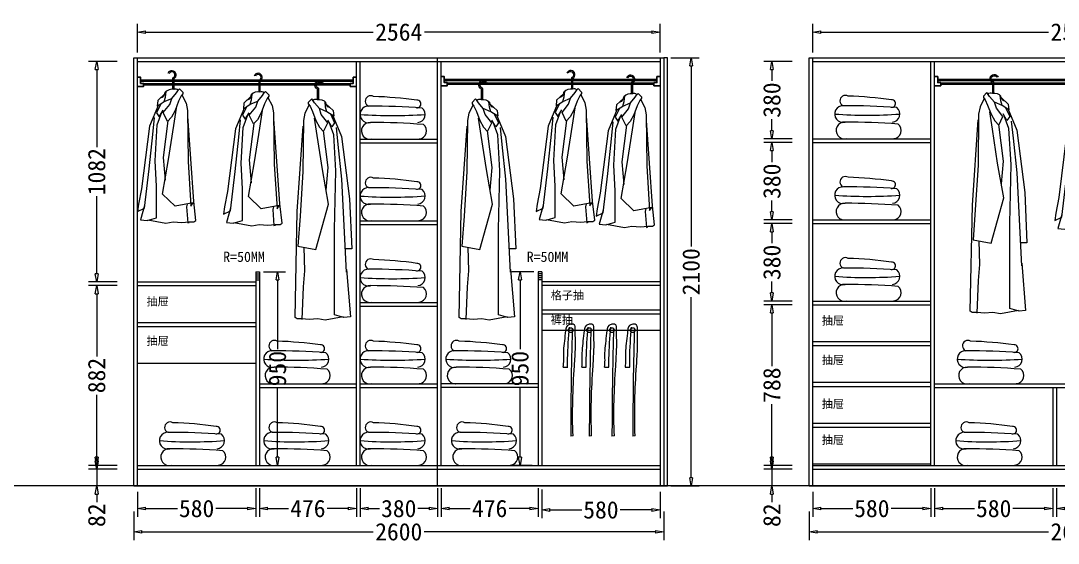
# Model space of a CAD drawing. Header units: millimetres. Extents: x 304407 to 361076, y -1262425 to -1203358.
# Drawn here: x 324807 to 329898, y -1242482 to -1239920 of the extents above; entities that cross this region are included whole.
import ezdxf

# ---------------------------------------------------------------- set-up
doc = ezdxf.new("R2010")
doc.units = ezdxf.units.MM
doc.header["$LTSCALE"] = 20
doc.layers.get('Defpoints').update_dxf_attribs({"color": 250})
for name, color, linetype in [('4', 1, 'Continuous'), ('6', 6, 'Continuous'), ('8', 8, 'Continuous'), ('LAYER10', 11, 'Continuous'), ('LAYER8', 11, 'Continuous'), ('图层3', 4, 'Continuous'), ('墙体', 40, 'Continuous')]:
    doc.layers.add(name, color=color, linetype=linetype)
doc.styles.get("Standard").update_dxf_attribs({"font": 'SimSun.ttf', "height": 85})
doc.styles.add('text', font='SimSun.ttf', dxfattribs={"height": 85})
doc.dimstyles.new('周文晶', dxfattribs={"dimtxt": 70, "dimasz": 40, "dimexe": 40, "dimexo": 30, "dimgap": 10, "dimtad": 0, "dimdec": 0, "dimtxsty": 'Standard', "dimblk": 'CLOSEDBLANK', "dimcen": 200, "dimclrd": 256, "dimclre": 256, "dimadec": 0, "dimazin": 0, "dimtfac": 1, "dimtdec": 0, "dimtmove": 0, "dimatfit": 3, "dimldrblk": 'CLOSEDBLANK', "dimfxl": 100, "dimfxlon": 1, "dimarcsym": 0})

# ---------------------------------------------------------------- blocks, each defined once
blk = doc.blocks.new('_ClosedBlank')
at = {"color": 0, "linetype": 'ByBlock', "lineweight": -2}
for p, q in [((-1, 0.17), (0, 0)), ((-1, 0.17), (-1, -0.17)), ((0, 0), (-1, -0.17))]:
    blk.add_line(p, q, dxfattribs=at)
blk = doc.blocks.new('*D1609')
at = {"lineweight": -2, "transparency": 16777216}
for p, q in [((325960.1, -1242212.5), (325960.1, -1242352.5)), ((325380.1, -1242230.9), (325380.1, -1242352.5)), ((325420.1, -1242312.5), (325576, -1242312.5)), ((325920.1, -1242312.5), (325764.1, -1242312.5))]:
    blk.add_line(p, q, dxfattribs=at)
at = {"layer": 'Defpoints', "color": 0, "transparency": 16777216}
for p in [(325960.1, -1242100.9), (325380.1, -1242200.9), (325960.1, -1242312.5)]:
    blk.add_point(p, dxfattribs=at)
at = {"lineweight": -2, "transparency": 16777216, "xscale": 40, "yscale": 40, "zscale": 40, "rotation": 180}
blk.add_blockref('_ClosedBlank', (325380.1, -1242312.5), dxfattribs=at)
at = {"lineweight": -2, "transparency": 16777216, "xscale": 40, "yscale": 40, "zscale": 40}
blk.add_blockref('_ClosedBlank', (325960.1, -1242312.5), dxfattribs=at)
at = {"color": 0, "transparency": 16777216, "insert": (325670.1, -1242312.5), "char_height": 85, "attachment_point": 5}
blk.add_mtext('580', dxfattribs=at)
blk = doc.blocks.new('*D1610')
at = {"lineweight": -2, "transparency": 16777216}
for p, q in [((326870.1, -1242212.5), (326870.1, -1242352.5)), ((327346.1, -1242212.5), (327346.1, -1242352.5)), ((326910.1, -1242312.5), (327012.6, -1242312.5)), ((327306.1, -1242312.5), (327203.5, -1242312.5))]:
    blk.add_line(p, q, dxfattribs=at)
at = {"layer": 'Defpoints', "color": 0, "transparency": 16777216}
for p in [(326870.1, -1241718.9), (327346.1, -1242100.9), (327346.1, -1242312.5)]:
    blk.add_point(p, dxfattribs=at)
at = {"lineweight": -2, "transparency": 16777216, "xscale": 40, "yscale": 40, "zscale": 40, "rotation": 180}
blk.add_blockref('_ClosedBlank', (326870.1, -1242312.5), dxfattribs=at)
at = {"lineweight": -2, "transparency": 16777216, "xscale": 40, "yscale": 40, "zscale": 40}
blk.add_blockref('_ClosedBlank', (327346.1, -1242312.5), dxfattribs=at)
at = {"color": 0, "transparency": 16777216, "insert": (327108.1, -1242312.5), "char_height": 85, "attachment_point": 5}
blk.add_mtext('476', dxfattribs=at)
blk = doc.blocks.new('*D1611')
at = {"lineweight": -2, "transparency": 16777216}
for p, q in [((325380.1, -1240075.6), (325380.1, -1239935.6)), ((327944.1, -1240075.6), (327944.1, -1239935.6)), ((325420.1, -1239975.6), (326536.4, -1239975.6)), ((327904.1, -1239975.6), (326787.8, -1239975.6))]:
    blk.add_line(p, q, dxfattribs=at)
at = {"layer": 'Defpoints', "color": 0, "transparency": 16777216}
for p in [(327944.1, -1239975.6), (325380.1, -1240118.9), (327944.1, -1240118.9)]:
    blk.add_point(p, dxfattribs=at)
at = {"lineweight": -2, "transparency": 16777216, "xscale": 40, "yscale": 40, "zscale": 40, "rotation": 180}
blk.add_blockref('_ClosedBlank', (325380.1, -1239975.6), dxfattribs=at)
at = {"lineweight": -2, "transparency": 16777216, "xscale": 40, "yscale": 40, "zscale": 40}
blk.add_blockref('_ClosedBlank', (327944.1, -1239975.6), dxfattribs=at)
at = {"color": 0, "transparency": 16777216, "insert": (326662.1, -1239975.6), "char_height": 85, "attachment_point": 5}
blk.add_mtext('2564', dxfattribs=at)
blk = doc.blocks.new('*D1612')
at = {"lineweight": -2, "transparency": 16777216}
for p, q in [((325362.1, -1242326.6), (325362.1, -1242466.6)), ((327962.1, -1242326.6), (327962.1, -1242466.6)), ((325402.1, -1242426.6), (326537.3, -1242426.6)), ((327922.1, -1242426.6), (326786.8, -1242426.6))]:
    blk.add_line(p, q, dxfattribs=at)
at = {"layer": 'Defpoints', "color": 0, "transparency": 16777216}
for p in [(325362.1, -1242200.9), (327962.1, -1242200.9), (327962.1, -1242426.6)]:
    blk.add_point(p, dxfattribs=at)
at = {"lineweight": -2, "transparency": 16777216, "xscale": 40, "yscale": 40, "zscale": 40, "rotation": 180}
blk.add_blockref('_ClosedBlank', (325362.1, -1242426.6), dxfattribs=at)
at = {"lineweight": -2, "transparency": 16777216, "xscale": 40, "yscale": 40, "zscale": 40}
blk.add_blockref('_ClosedBlank', (327962.1, -1242426.6), dxfattribs=at)
at = {"color": 0, "transparency": 16777216, "insert": (326662.1, -1242426.6), "char_height": 85, "attachment_point": 5}
blk.add_mtext('2600', dxfattribs=at)
blk = doc.blocks.new('*D1613')
at = {"lineweight": -2, "transparency": 16777216}
for p, q in [((327996.9, -1240100.9), (328136.9, -1240100.9)), ((328096.9, -1240140.9), (328096.9, -1241026.2)), ((328096.9, -1242160.9), (328096.9, -1241275.7)), ((327996.9, -1242200.9), (328136.9, -1242200.9))]:
    blk.add_line(p, q, dxfattribs=at)
at = {"layer": 'Defpoints', "color": 0, "transparency": 16777216}
for p in [(327962.1, -1240100.9), (328096.9, -1240100.9), (327962.1, -1242200.9)]:
    blk.add_point(p, dxfattribs=at)
at = {"lineweight": -2, "transparency": 16777216, "xscale": 40, "yscale": 40, "zscale": 40}
for p, rotation in [((328096.9, -1240100.9), 90), ((328096.9, -1242200.9), 270)]:
    blk.add_blockref('_ClosedBlank', p, dxfattribs=dict(at, rotation=rotation))
at = {"color": 0, "transparency": 16777216, "insert": (328096.9, -1241150.9), "char_height": 85, "attachment_point": 5, "rotation": 90}
blk.add_mtext('2100', dxfattribs=at)
blk = doc.blocks.new('*D1614')
at = {"lineweight": -2, "transparency": 16777216}
for p, q in [((327325.1, -1241150.9), (327217.1, -1241150.9)), ((327257.1, -1241190.9), (327257.1, -1241530.9)), ((327257.1, -1242060.9), (327257.1, -1241720.9)), ((327316.1, -1242100.9), (327217.1, -1242100.9))]:
    blk.add_line(p, q, dxfattribs=at)
at = {"layer": 'Defpoints', "color": 0, "transparency": 16777216}
for p in [(327355.1, -1241150.9), (327257.1, -1242100.9), (327346.1, -1242100.9)]:
    blk.add_point(p, dxfattribs=at)
at = {"lineweight": -2, "transparency": 16777216, "xscale": 40, "yscale": 40, "zscale": 40}
for p, rotation in [((327257.1, -1241150.9), 90), ((327257.1, -1242100.9), 270)]:
    blk.add_blockref('_ClosedBlank', p, dxfattribs=dict(at, rotation=rotation))
at = {"color": 0, "transparency": 16777216, "insert": (327257.1, -1241625.9), "char_height": 85, "attachment_point": 5, "rotation": 90}
blk.add_mtext('950', dxfattribs=at)
blk = doc.blocks.new('*D1615')
at = {"lineweight": -2, "transparency": 16777216}
for p, q in [((327364.1, -1242219.2), (327364.1, -1242359.2)), ((327944.1, -1242230.9), (327944.1, -1242359.2)), ((327404.1, -1242319.2), (327560, -1242319.2)), ((327904.1, -1242319.2), (327748.1, -1242319.2))]:
    blk.add_line(p, q, dxfattribs=at)
at = {"layer": 'Defpoints', "color": 0, "transparency": 16777216}
for p in [(327364.1, -1242100.9), (327944.1, -1242200.9), (327944.1, -1242319.2)]:
    blk.add_point(p, dxfattribs=at)
at = {"lineweight": -2, "transparency": 16777216, "xscale": 40, "yscale": 40, "zscale": 40, "rotation": 180}
blk.add_blockref('_ClosedBlank', (327364.1, -1242319.2), dxfattribs=at)
at = {"lineweight": -2, "transparency": 16777216, "xscale": 40, "yscale": 40, "zscale": 40}
blk.add_blockref('_ClosedBlank', (327944.1, -1242319.2), dxfattribs=at)
at = {"color": 0, "transparency": 16777216, "insert": (327654.1, -1242319.2), "char_height": 85, "attachment_point": 5}
blk.add_mtext('580', dxfattribs=at)
blk = doc.blocks.new('*D1616')
at = {"lineweight": -2, "transparency": 16777216}
for p, q in [((325179.8, -1242078.9), (325179.8, -1242038.9)), ((325279.8, -1242118.9), (325139.8, -1242118.9)), ((325179.8, -1242118.9), (325179.8, -1242200.9)), ((325279.8, -1242200.9), (325139.8, -1242200.9)), ((325179.8, -1242240.9), (325179.8, -1242280.9))]:
    blk.add_line(p, q, dxfattribs=at)
at = {"layer": 'Defpoints', "color": 0, "transparency": 16777216}
for p in [(325179.8, -1242118.9), (325380.1, -1242118.9), (325362.1, -1242200.9)]:
    blk.add_point(p, dxfattribs=at)
at = {"lineweight": -2, "transparency": 16777216, "xscale": 40, "yscale": 40, "zscale": 40}
for p, rotation in [((325179.8, -1242118.9), 270), ((325179.8, -1242200.9), 90)]:
    blk.add_blockref('_ClosedBlank', p, dxfattribs=dict(at, rotation=rotation))
at = {"color": 0, "transparency": 16777216, "insert": (325179.8, -1242345), "char_height": 85, "attachment_point": 5, "rotation": 90}
blk.add_mtext('82', dxfattribs=at)
blk = doc.blocks.new('*D1617')
at = {"lineweight": -2, "transparency": 16777216}
for p, q in [((325279.8, -1241218.9), (325139.8, -1241218.9)), ((325179.8, -1241258.9), (325179.8, -1241565.7)), ((325179.8, -1242060.9), (325179.8, -1241754.2)), ((325279.8, -1242100.9), (325139.8, -1242100.9))]:
    blk.add_line(p, q, dxfattribs=at)
at = {"layer": 'Defpoints', "color": 0, "transparency": 16777216}
for p in [(325179.8, -1241218.9), (325380.1, -1241218.9), (325380.1, -1242100.9)]:
    blk.add_point(p, dxfattribs=at)
at = {"lineweight": -2, "transparency": 16777216, "xscale": 40, "yscale": 40, "zscale": 40}
for p, rotation in [((325179.8, -1241218.9), 90), ((325179.8, -1242100.9), 270)]:
    blk.add_blockref('_ClosedBlank', p, dxfattribs=dict(at, rotation=rotation))
at = {"color": 0, "transparency": 16777216, "insert": (325179.8, -1241659.9), "char_height": 85, "attachment_point": 5, "rotation": 90}
blk.add_mtext('882', dxfattribs=at)
blk = doc.blocks.new('*D1618')
at = {"lineweight": -2, "transparency": 16777216}
for p, q in [((325279.8, -1240118.9), (325139.8, -1240118.9)), ((325179.8, -1240158.9), (325179.8, -1240539.7)), ((325179.8, -1241160.9), (325179.8, -1240780.2)), ((325279.8, -1241200.9), (325139.8, -1241200.9))]:
    blk.add_line(p, q, dxfattribs=at)
at = {"layer": 'Defpoints', "color": 0, "transparency": 16777216}
for p in [(325179.8, -1240118.9), (325380.1, -1240118.9), (325380.1, -1241200.9)]:
    blk.add_point(p, dxfattribs=at)
at = {"lineweight": -2, "transparency": 16777216, "xscale": 40, "yscale": 40, "zscale": 40}
for p, rotation in [((325179.8, -1240118.9), 90), ((325179.8, -1241200.9), 270)]:
    blk.add_blockref('_ClosedBlank', p, dxfattribs=dict(at, rotation=rotation))
at = {"color": 0, "transparency": 16777216, "insert": (325179.8, -1240659.9), "char_height": 85, "attachment_point": 5, "rotation": 90}
blk.add_mtext('1082', dxfattribs=at)
blk = doc.blocks.new('*D1619')
at = {"lineweight": -2, "transparency": 16777216}
for p, q in [((325978.1, -1242212.5), (325978.1, -1242352.5)), ((326454.1, -1242212.5), (326454.1, -1242352.5)), ((326018.1, -1242312.5), (326120.6, -1242312.5)), ((326414.1, -1242312.5), (326311.5, -1242312.5))]:
    blk.add_line(p, q, dxfattribs=at)
at = {"layer": 'Defpoints', "color": 0, "transparency": 16777216}
for p in [(325978.1, -1242100.9), (326454.1, -1242100.9), (326454.1, -1242312.5)]:
    blk.add_point(p, dxfattribs=at)
at = {"lineweight": -2, "transparency": 16777216, "xscale": 40, "yscale": 40, "zscale": 40, "rotation": 180}
blk.add_blockref('_ClosedBlank', (325978.1, -1242312.5), dxfattribs=at)
at = {"lineweight": -2, "transparency": 16777216, "xscale": 40, "yscale": 40, "zscale": 40}
blk.add_blockref('_ClosedBlank', (326454.1, -1242312.5), dxfattribs=at)
at = {"color": 0, "transparency": 16777216, "insert": (326216.1, -1242312.5), "char_height": 85, "attachment_point": 5}
blk.add_mtext('476', dxfattribs=at)
blk = doc.blocks.new('*D1620')
at = {"lineweight": -2, "transparency": 16777216}
for p, q in [((325999.1, -1241150.9), (326107.1, -1241150.9)), ((326067.1, -1241190.9), (326067.1, -1241530.9)), ((326067.1, -1242060.9), (326067.1, -1241720.9)), ((326008.1, -1242100.9), (326107.1, -1242100.9))]:
    blk.add_line(p, q, dxfattribs=at)
at = {"layer": 'Defpoints', "color": 0, "transparency": 16777216}
for p in [(325969.1, -1241150.9), (325978.1, -1242100.9), (326067.1, -1242100.9)]:
    blk.add_point(p, dxfattribs=at)
at = {"lineweight": -2, "transparency": 16777216, "xscale": 40, "yscale": 40, "zscale": 40}
for p, rotation in [((326067.1, -1241150.9), 90), ((326067.1, -1242100.9), 270)]:
    blk.add_blockref('_ClosedBlank', p, dxfattribs=dict(at, rotation=rotation))
at = {"color": 0, "transparency": 16777216, "insert": (326067.1, -1241625.9), "char_height": 85, "attachment_point": 5, "rotation": 90}
blk.add_mtext('950', dxfattribs=at)
blk = doc.blocks.new('*D1621')
at = {"lineweight": -2, "transparency": 16777216}
for p, q in [((326472.1, -1242212.5), (326472.1, -1242352.5)), ((326852.1, -1242212.5), (326852.1, -1242352.5)), ((326512.1, -1242312.5), (326568, -1242312.5)), ((326812.1, -1242312.5), (326756.1, -1242312.5))]:
    blk.add_line(p, q, dxfattribs=at)
at = {"layer": 'Defpoints', "color": 0, "transparency": 16777216}
for p in [(326472.1, -1242100.9), (326852.1, -1242100.9), (326852.1, -1242312.5)]:
    blk.add_point(p, dxfattribs=at)
at = {"lineweight": -2, "transparency": 16777216, "xscale": 40, "yscale": 40, "zscale": 40, "rotation": 180}
blk.add_blockref('_ClosedBlank', (326472.1, -1242312.5), dxfattribs=at)
at = {"lineweight": -2, "transparency": 16777216, "xscale": 40, "yscale": 40, "zscale": 40}
blk.add_blockref('_ClosedBlank', (326852.1, -1242312.5), dxfattribs=at)
at = {"color": 0, "transparency": 16777216, "insert": (326662.1, -1242312.5), "char_height": 85, "attachment_point": 5}
blk.add_mtext('380', dxfattribs=at)
blk = doc.blocks.new('*D1688')
at = {"lineweight": -2, "transparency": 16777216}
for p, q in [((329273.7, -1242212.5), (329273.7, -1242352.5)), ((328693.7, -1242230.9), (328693.7, -1242352.5)), ((328733.7, -1242312.5), (328889.6, -1242312.5)), ((329233.7, -1242312.5), (329077.7, -1242312.5))]:
    blk.add_line(p, q, dxfattribs=at)
at = {"layer": 'Defpoints', "color": 0, "transparency": 16777216}
for p in [(329273.7, -1242100.9), (328693.7, -1242200.9), (329273.7, -1242312.5)]:
    blk.add_point(p, dxfattribs=at)
at = {"lineweight": -2, "transparency": 16777216, "xscale": 40, "yscale": 40, "zscale": 40, "rotation": 180}
blk.add_blockref('_ClosedBlank', (328693.7, -1242312.5), dxfattribs=at)
at = {"lineweight": -2, "transparency": 16777216, "xscale": 40, "yscale": 40, "zscale": 40}
blk.add_blockref('_ClosedBlank', (329273.7, -1242312.5), dxfattribs=at)
at = {"color": 0, "transparency": 16777216, "insert": (328983.7, -1242312.5), "char_height": 85, "attachment_point": 5}
blk.add_mtext('580', dxfattribs=at)
blk = doc.blocks.new('*D1689')
at = {"lineweight": -2, "transparency": 16777216}
for p, q in [((329291.7, -1242212.5), (329291.7, -1242352.5)), ((329871.7, -1242212.5), (329871.7, -1242352.5)), ((329331.7, -1242312.5), (329487.6, -1242312.5)), ((329831.7, -1242312.5), (329675.7, -1242312.5))]:
    blk.add_line(p, q, dxfattribs=at)
at = {"layer": 'Defpoints', "color": 0, "transparency": 16777216}
for p in [(329291.7, -1240118.9), (329871.7, -1242100.9), (329871.7, -1242312.5)]:
    blk.add_point(p, dxfattribs=at)
at = {"lineweight": -2, "transparency": 16777216, "xscale": 40, "yscale": 40, "zscale": 40, "rotation": 180}
blk.add_blockref('_ClosedBlank', (329291.7, -1242312.5), dxfattribs=at)
at = {"lineweight": -2, "transparency": 16777216, "xscale": 40, "yscale": 40, "zscale": 40}
blk.add_blockref('_ClosedBlank', (329871.7, -1242312.5), dxfattribs=at)
at = {"color": 0, "transparency": 16777216, "insert": (329581.7, -1242312.5), "char_height": 85, "attachment_point": 5}
blk.add_mtext('580', dxfattribs=at)
blk = doc.blocks.new('*D1690')
at = {"lineweight": -2, "transparency": 16777216}
for p, q in [((328693.7, -1240075.6), (328693.7, -1239935.6)), ((331257.7, -1240075.6), (331257.7, -1239935.6)), ((328733.7, -1239975.6), (329850, -1239975.6)), ((331217.7, -1239975.6), (330101.4, -1239975.6))]:
    blk.add_line(p, q, dxfattribs=at)
at = {"layer": 'Defpoints', "color": 0, "transparency": 16777216}
for p in [(331257.7, -1239975.6), (328693.7, -1240118.9), (331257.7, -1240118.9)]:
    blk.add_point(p, dxfattribs=at)
at = {"lineweight": -2, "transparency": 16777216, "xscale": 40, "yscale": 40, "zscale": 40, "rotation": 180}
blk.add_blockref('_ClosedBlank', (328693.7, -1239975.6), dxfattribs=at)
at = {"lineweight": -2, "transparency": 16777216, "xscale": 40, "yscale": 40, "zscale": 40}
blk.add_blockref('_ClosedBlank', (331257.7, -1239975.6), dxfattribs=at)
at = {"color": 0, "transparency": 16777216, "insert": (329975.7, -1239975.6), "char_height": 85, "attachment_point": 5}
blk.add_mtext('2564', dxfattribs=at)
blk = doc.blocks.new('*D1691')
at = {"lineweight": -2, "transparency": 16777216}
for p, q in [((328675.7, -1242326.6), (328675.7, -1242466.6)), ((331275.7, -1242326.6), (331275.7, -1242466.6)), ((328715.7, -1242426.6), (329850.9, -1242426.6)), ((331235.7, -1242426.6), (330100.4, -1242426.6))]:
    blk.add_line(p, q, dxfattribs=at)
at = {"layer": 'Defpoints', "color": 0, "transparency": 16777216}
for p in [(328675.7, -1242200.9), (331275.7, -1242200.9), (331275.7, -1242426.6)]:
    blk.add_point(p, dxfattribs=at)
at = {"lineweight": -2, "transparency": 16777216, "xscale": 40, "yscale": 40, "zscale": 40, "rotation": 180}
blk.add_blockref('_ClosedBlank', (328675.7, -1242426.6), dxfattribs=at)
at = {"lineweight": -2, "transparency": 16777216, "xscale": 40, "yscale": 40, "zscale": 40}
blk.add_blockref('_ClosedBlank', (331275.7, -1242426.6), dxfattribs=at)
at = {"color": 0, "transparency": 16777216, "insert": (329975.7, -1242426.6), "char_height": 85, "attachment_point": 5}
blk.add_mtext('2600', dxfattribs=at)
blk = doc.blocks.new('*D1692')
at = {"lineweight": -2, "transparency": 16777216}
for p, q in [((328493.4, -1242078.9), (328493.4, -1242038.9)), ((328593.4, -1242118.9), (328453.4, -1242118.9)), ((328493.4, -1242118.9), (328493.4, -1242200.9)), ((328593.4, -1242200.9), (328453.4, -1242200.9)), ((328493.4, -1242240.9), (328493.4, -1242280.9))]:
    blk.add_line(p, q, dxfattribs=at)
at = {"layer": 'Defpoints', "color": 0, "transparency": 16777216}
for p in [(328493.4, -1242118.9), (328693.7, -1242118.9), (328675.7, -1242200.9)]:
    blk.add_point(p, dxfattribs=at)
at = {"lineweight": -2, "transparency": 16777216, "xscale": 40, "yscale": 40, "zscale": 40}
for p, rotation in [((328493.4, -1242118.9), 270), ((328493.4, -1242200.9), 90)]:
    blk.add_blockref('_ClosedBlank', p, dxfattribs=dict(at, rotation=rotation))
at = {"color": 0, "transparency": 16777216, "insert": (328493.4, -1242345), "char_height": 85, "attachment_point": 5, "rotation": 90}
blk.add_mtext('82', dxfattribs=at)
blk = doc.blocks.new('*D1693')
at = {"lineweight": -2, "transparency": 16777216}
for p, q in [((328593.4, -1241312.9), (328453.4, -1241312.9)), ((328493.4, -1241352.9), (328493.4, -1241613.6)), ((328493.4, -1242060.9), (328493.4, -1241800.3)), ((328593.4, -1242100.9), (328453.4, -1242100.9))]:
    blk.add_line(p, q, dxfattribs=at)
at = {"layer": 'Defpoints', "color": 0, "transparency": 16777216}
for p in [(328493.4, -1241312.9), (328693.7, -1241312.9), (328693.7, -1242100.9)]:
    blk.add_point(p, dxfattribs=at)
at = {"lineweight": -2, "transparency": 16777216, "xscale": 40, "yscale": 40, "zscale": 40}
for p, rotation in [((328493.4, -1241312.9), 90), ((328493.4, -1242100.9), 270)]:
    blk.add_blockref('_ClosedBlank', p, dxfattribs=dict(at, rotation=rotation))
at = {"color": 0, "transparency": 16777216, "insert": (328493.4, -1241706.9), "char_height": 85, "attachment_point": 5, "rotation": 90}
blk.add_mtext('788', dxfattribs=at)
blk = doc.blocks.new('*D1694')
at = {"lineweight": -2, "transparency": 16777216}
for p, q in [((328593.4, -1240914.9), (328453.4, -1240914.9)), ((328493.4, -1240954.9), (328493.4, -1241010.9)), ((328493.4, -1241254.9), (328493.4, -1241199)), ((328593.4, -1241294.9), (328453.4, -1241294.9))]:
    blk.add_line(p, q, dxfattribs=at)
at = {"layer": 'Defpoints', "color": 0, "transparency": 16777216}
for p in [(328493.4, -1240914.9), (328693.7, -1240914.9), (328693.7, -1241294.9)]:
    blk.add_point(p, dxfattribs=at)
at = {"lineweight": -2, "transparency": 16777216, "xscale": 40, "yscale": 40, "zscale": 40}
for p, rotation in [((328493.4, -1240914.9), 90), ((328493.4, -1241294.9), 270)]:
    blk.add_blockref('_ClosedBlank', p, dxfattribs=dict(at, rotation=rotation))
at = {"color": 0, "transparency": 16777216, "insert": (328493.4, -1241104.9), "char_height": 85, "attachment_point": 5, "rotation": 90}
blk.add_mtext('380', dxfattribs=at)
blk = doc.blocks.new('*D1695')
at = {"lineweight": -2, "transparency": 16777216}
for p, q in [((328593.4, -1240516.9), (328453.4, -1240516.9)), ((328493.4, -1240556.9), (328493.4, -1240612.9)), ((328493.4, -1240856.9), (328493.4, -1240801)), ((328593.4, -1240896.9), (328453.4, -1240896.9))]:
    blk.add_line(p, q, dxfattribs=at)
at = {"layer": 'Defpoints', "color": 0, "transparency": 16777216}
for p in [(328493.4, -1240516.9), (328693.7, -1240516.9), (328693.7, -1240896.9)]:
    blk.add_point(p, dxfattribs=at)
at = {"lineweight": -2, "transparency": 16777216, "xscale": 40, "yscale": 40, "zscale": 40}
for p, rotation in [((328493.4, -1240516.9), 90), ((328493.4, -1240896.9), 270)]:
    blk.add_blockref('_ClosedBlank', p, dxfattribs=dict(at, rotation=rotation))
at = {"color": 0, "transparency": 16777216, "insert": (328493.4, -1240706.9), "char_height": 85, "attachment_point": 5, "rotation": 90}
blk.add_mtext('380', dxfattribs=at)
blk = doc.blocks.new('*D1696')
at = {"lineweight": -2, "transparency": 16777216}
for p, q in [((328593.4, -1240118.9), (328453.4, -1240118.9)), ((328493.4, -1240158.9), (328493.4, -1240214.9)), ((328493.4, -1240458.9), (328493.4, -1240403)), ((328593.4, -1240498.9), (328453.4, -1240498.9))]:
    blk.add_line(p, q, dxfattribs=at)
at = {"layer": 'Defpoints', "color": 0, "transparency": 16777216}
for p in [(328493.4, -1240118.9), (328693.7, -1240118.9), (328693.7, -1240498.9)]:
    blk.add_point(p, dxfattribs=at)
at = {"lineweight": -2, "transparency": 16777216, "xscale": 40, "yscale": 40, "zscale": 40}
for p, rotation in [((328493.4, -1240118.9), 90), ((328493.4, -1240498.9), 270)]:
    blk.add_blockref('_ClosedBlank', p, dxfattribs=dict(at, rotation=rotation))
at = {"color": 0, "transparency": 16777216, "insert": (328493.4, -1240308.9), "char_height": 85, "attachment_point": 5, "rotation": 90}
blk.add_mtext('380', dxfattribs=at)
blk = doc.blocks.new('*D1687')
at = {"lineweight": -2, "transparency": 16777216}
for p, q in [((329889.7, -1242212.5), (329889.7, -1242352.5)), ((330469.7, -1242212.5), (330469.7, -1242352.5)), ((329929.7, -1242312.5), (330085.6, -1242312.5)), ((330429.7, -1242312.5), (330273.7, -1242312.5))]:
    blk.add_line(p, q, dxfattribs=at)
at = {"layer": 'Defpoints', "color": 0, "transparency": 16777216}
for p in [(329889.7, -1242100.9), (330469.7, -1242100.9), (330469.7, -1242312.5)]:
    blk.add_point(p, dxfattribs=at)
at = {"lineweight": -2, "transparency": 16777216, "xscale": 40, "yscale": 40, "zscale": 40, "rotation": 180}
blk.add_blockref('_ClosedBlank', (329889.7, -1242312.5), dxfattribs=at)
at = {"lineweight": -2, "transparency": 16777216, "xscale": 40, "yscale": 40, "zscale": 40}
blk.add_blockref('_ClosedBlank', (330469.7, -1242312.5), dxfattribs=at)
at = {"color": 0, "transparency": 16777216, "insert": (330179.7, -1242312.5), "char_height": 85, "attachment_point": 5}
blk.add_mtext('580', dxfattribs=at)
blk = doc.blocks.new('A$C1C5764E0')
at = {"layer": '8'}
for p, q in [((172.3, 708.4), (172.3, 657.4)), ((178.3, 708.4), (178.3, 657.4)), ((135.3, 635.3), (99.9, 601.9)), ((130.4, 596.4), (137.4, 618.5)), ((130.4, 596.4), (167.9, 611.6)), ((137.4, 618.5), (140.1, 644.9)), ((158.2, 582.5), (167.9, 611.6)), ((167.9, 611.6), (191.5, 639.3)), ((191.5, 639.3), (201.2, 654.6)), ((201.2, 654.6), (205.3, 658.7)), ((213.6, 624.1), (201.2, 597.8)), ((205.3, 658.7), (222, 642.1)), ((222, 635.2), (213.6, 624.1)), ((217.8, 629.6), (238.6, 589.4)), ((222, 642.1), (222, 635.2)), ((103, 580.9), (58.4, 475.1)), ((113.7, 585.2), (93.2, 541.7)), ((99.9, 601.9), (97.1, 574.2)), ((97.1, 574.2), (130.4, 596.4)), ((126.3, 542.3), (158.2, 582.5)), ((178.3, 479.5), (191.3, 564.6)), ((201.2, 597.8), (184.5, 553.4)), ((238.6, 589.4), (245.5, 553.4)), ((75, 435), (83.4, 518.8)), ((93.2, 541.7), (106.3, 522.1)), ((96.5, 482.8), (119.4, 544.9)), ((106.3, 522.1), (125.9, 554.7)), ((147.1, 499.3), (126.3, 542.3)), ((166.5, 520.1), (147.1, 499.3)), ((184.5, 553.4), (166.5, 520.1)), ((245.5, 553.4), (248.3, 302.5)), ((276.4, 106.8), (247, 525.3)), ((58.4, 475.1), (19.5, 168.8)), ((86.6, 306.3), (96.5, 482.8)), ((148.8, 502.4), (125.9, 322.6)), ((152.1, 312.8), (178.3, 479.5)), ((57, 265.8), (75, 435)), ((93.2, 180.9), (86.6, 306.3)), ((122.6, 142.8), (152.1, 312.8)), ((125.9, 322.6), (135.7, 211.4)), ((34.3, 73.1), (57, 265.8)), ((248.3, 302.5), (262.2, 83.5)), ((19.5, 168.8), (4.8, 92.7)), ((93.2, 26.2), (93.2, 180.9)), ((184.8, 82.8), (122.6, 142.8)), ((286.7, 13.1), (276.4, 106.8)), ((4.8, 92.7), (0, 56.7)), ((0, 56.7), (34.3, 73.1)), ((34.3, 86.2), (14.7, 16.3)), ((273.1, 99.1), (184.8, 82.8)), ((244.2, 93.8), (240.9, 79.6)), ((240.9, 79.6), (247.4, 1.1)), ((262.2, 83.5), (273.1, 99.1)), ((14.7, 16.3), (47.4, 13.1)), ((47.4, 13.1), (93.2, 26.2)), ((50.7, 16.3), (139, 0)), ((139, 0), (175, 6.5)), ((175, 6.5), (217.5, 3.3)), ((217.5, 3.3), (253.5, 6.5)), ((247.4, 1.1), (254, 3.3)), ((253.5, 6.5), (276.9, 6.5)), ((276.9, 6.5), (286.7, 13.1))]:
    blk.add_line(p, q, dxfattribs=at)
for centre, radius, start, end in [((168.9, 727.1), 20.9, 296.6338, 159.5285), ((168.9, 727.1), 14.9, 296.6338, 150.6175), ((175.9, 709.9), 3.91, 94.6712, 201.9626), ((110.9, 641.2), 25.1, 286.2636, 2.0248), ((168.9, 613.1), 43.9, 77.6993, 138.5966), ((186.2, 639.8), 18, 42.48, 116.3392)]:
    blk.add_arc(centre, radius, start, end, dxfattribs=at)
blk = doc.blocks.new('A$C4F477F88')
at = {"layer": 'LAYER10'}
blk.add_blockref('A$C1C5764E0', (0, 0), dxfattribs=at)
blk = doc.blocks.new('A$C5E603B19')
at = {"layer": 'LAYER8'}
blk.add_blockref('A$C4F477F88', (0, 0), dxfattribs=at)
blk = doc.blocks.new('A$C1B0A679D')
at = {"layer": '图层3'}
blk.add_blockref('A$C5E603B19', (0, 0), dxfattribs=at)
blk = doc.blocks.new('A$C52EB379C')
at = {"layer": '8'}
for p, q in [((163.3, 1134.6), (163.3, 1083.5)), ((169.3, 1134.6), (169.3, 1083.5)), ((128.4, 1044.7), (131.2, 1071)), ((182.5, 1065.5), (192.3, 1080.7)), ((192.3, 1080.7), (196.4, 1084.9)), ((196.4, 1084.9), (213.1, 1068.3)), ((91, 1028.1), (88.2, 1000.3)), ((88.2, 1000.3), (121.5, 1022.5)), ((126.4, 1061.5), (91, 1028.1)), ((121.5, 1022.5), (128.4, 1044.7)), ((121.5, 1022.5), (159, 1037.8)), ((149.3, 1008.7), (159, 1037.8)), ((159, 1037.8), (182.5, 1065.5)), ((192.3, 1023.9), (175.6, 979.5)), ((204.7, 1050.2), (192.3, 1023.9)), ((213.1, 1061.3), (204.7, 1050.2)), ((208.9, 1055.8), (229.7, 1015.6)), ((213.1, 1068.3), (213.1, 1061.3)), ((94.1, 1007.1), (49.5, 901.3)), ((104.8, 1011.4), (84.3, 967.8)), ((84.3, 967.8), (97.4, 948.2)), ((87.6, 909), (110.5, 971.1)), ((97.4, 948.2), (117, 980.9)), ((117.4, 968.5), (149.3, 1008.7)), ((138.2, 925.5), (117.4, 968.5)), ((175.6, 979.5), (157.6, 946.3)), ((169.3, 905.7), (182.4, 990.7)), ((229.7, 1015.6), (236.6, 979.5)), ((236.6, 979.5), (239.4, 728.7)), ((66.1, 861.1), (74.5, 944.9)), ((139.9, 928.6), (117, 748.8)), ((157.6, 946.3), (138.2, 925.5)), ((267.5, 533), (238.1, 951.5)), ((49.5, 901.3), (10.6, 595)), ((77.7, 732.4), (87.6, 909)), ((143.2, 738.9), (169.3, 905.7)), ((48.1, 692), (66.1, 861.1)), ((84.3, 444.7), (77.7, 732.4)), ((113.7, 568.9), (143.2, 738.9)), ((117, 748.8), (126.8, 637.6)), ((239.4, 728.7), (253.3, 509.7)), ((25.4, 235.4), (48.1, 692)), ((10.6, 595), (0, 349)), ((175.9, 346.6), (113.7, 568.9)), ((253.3, 509.7), (264.2, 362.9)), ((277.8, 13.1), (267.5, 533)), ((84.3, 26.2), (84.3, 444.7)), ((264.2, 362.9), (175.9, 346.6)), ((235.3, 357.6), (232, 242)), ((0, 349), (31, 349)), ((25.4, 248.5), (5.8, 16.3)), ((232, 242), (238.5, 163.5)), ((238.5, 163.5), (245.1, 3.3)), ((5.8, 16.3), (38.5, 13.1)), ((38.5, 13.1), (84.3, 26.2)), ((41.7, 16.3), (130.1, 0)), ((130.1, 0), (166.1, 6.5)), ((166.1, 6.5), (208.6, 3.3)), ((208.6, 3.3), (244.6, 6.5)), ((244.6, 6.5), (268, 6.5)), ((268, 6.5), (277.8, 13.1))]:
    blk.add_line(p, q, dxfattribs=at)
for centre, radius, start, end in [((160, 1153.2), 20.9, 296.6338, 159.5285), ((160, 1153.2), 14.9, 296.6338, 150.6175), ((167, 1136), 3.91, 94.6712, 201.9626), ((160, 1039.2), 43.9, 77.6993, 138.5966), ((177.3, 1066), 18, 42.48, 116.3392), ((102, 1067.4), 25.1, 286.2636, 2.0248)]:
    blk.add_arc(centre, radius, start, end, dxfattribs=at)
blk = doc.blocks.new('A$C05785CA5')
at = {"layer": 'LAYER10'}
blk.add_blockref('A$C52EB379C', (0, 0), dxfattribs=at)
blk = doc.blocks.new('A$C100967EE')
at = {"layer": 'LAYER10'}
blk.add_blockref('A$C05785CA5', (0, 0), dxfattribs=at)
blk = doc.blocks.new('A$C65D30603')
at = {"layer": 'LAYER8'}
blk.add_blockref('A$C100967EE', (0, 0), dxfattribs=at)
blk = doc.blocks.new('A$C50CE712E')
at = {"layer": '图层3'}
blk.add_blockref('A$C65D30603', (0, 0), dxfattribs=at)
blk = doc.blocks.new('A$C11F00F61')
at = {"color": 8}
blk.add_line((48.2, 0), (290.3, 1.2), dxfattribs=at)
at = {"layer": '墙体', "color": 8}
for centre, radius, start, end in [((52.6, 186.6), 26.7, 59.8021, 244.0801), ((9.8, -1698.7), 1909.1, 81.8981, 88.3112), ((41, 121.6), 41, 86.0834, 284.0988), ((53.8, -3125.6), 3288.1, 85.6244, 90.1755), ((280.3, 173), 18.4, 260.1551, 94.4157), ((279.7, 121.7), 40, 274.9406, 51.3165), ((159.2, 2329.1), 2213.2, 265.8756, 274.159), ((48.2, 41), 41, 86.0834, 284.0988), ((61, -3206.2), 3288.1, 85.6244, 90.1755), ((286.9, 41.1), 40, 274.9406, 51.3165)]:
    blk.add_arc(centre, radius, start, end, dxfattribs=at)
blk = doc.blocks.new('A$C3B9601DC')
at = {"layer": '4', "color": 8}
blk.add_line((62, 1.5), (47.4, 0), dxfattribs=at)
for points, knots in [([(62, 1.5), (55.4, 144.3), (62.8, 324.3), (78.7, 548.8), (75.2, 622.1), (75.7, 684.6), (46.8, 686.9), (17.9, 676.1), (12.7, 599.8), (-1.5, 524.3), (4.4, 450.4), (0, 421.8)], [0, 0, 0, 0, 428.516837, 544.203019, 664.137455, 677.621305, 701.749401, 722.125787, 770.743064, 895.133582, 980.731534, 980.731534, 980.731534, 980.731534]), ([(37.8, 667.5), (32.8, 603.2), (26.4, 521.3), (26.8, 439.3), (26.9, 421.8)], [0, 0, 0, 0, 193.394932, 246.046188, 246.046188, 246.046188, 246.046188])]:
    blk.add_open_spline(points, degree=3, knots=knots, dxfattribs=at)
blk.add_spline([(57.6, 658.7), (53.2, 497.8), (47.4, 0)], degree=3, dxfattribs=at)
blk.add_open_spline([(1.4, 421.8), (10.7, 421.8), (19.9, 421.8), (29.2, 421.8)], degree=3, dxfattribs=at)
at = {"layer": '6', "color": 8}
blk.add_circle((47.2, 648.9), 15, dxfattribs=at)
blk = doc.blocks.new('edr334343')
at = {"layer": '6', "color": 8, "xscale": 0.7999999999301508, "yscale": 0.7999999999301508, "zscale": 0.7999999999301508}
for p in [(311012.9, -1202094.7), (311104.2, -1202094.7), (311215.5, -1202094.7), (311317.6, -1202094.7)]:
    blk.add_blockref('A$C3B9601DC', p, dxfattribs=at)

msp = doc.modelspace()

# ---------------------------------------------------------------- linework, layer by layer
for p, q in [((325362.1, -1242200.9), (325362.1, -1240100.9)), ((325362.1, -1240100.9), (327962.1, -1240100.9)), ((325380.1, -1242200.9), (325380.1, -1240100.9)), ((325380.1, -1240118.9), (327944.1, -1240118.9)), ((326454.1, -1242100.9), (326454.1, -1240118.9)), ((326472.1, -1242100.9), (326472.1, -1240118.9)), ((326852.1, -1242200.9), (326852.1, -1240100.9)), ((326870.1, -1242100.9), (326870.1, -1240118.9)), ((327944.1, -1240100.9), (327944.1, -1242200.9)), ((327962.1, -1240100.9), (327962.1, -1242200.9)), ((327980.1, -1240100.9), (327962.1, -1240100.9)), ((327980.1, -1242200.9), (327980.1, -1240100.9)), ((328675.7, -1242200.9), (328675.7, -1240100.9)), ((328675.7, -1240100.9), (331275.7, -1240100.9)), ((328693.7, -1242200.9), (328693.7, -1240100.9)), ((328693.7, -1240118.9), (331257.7, -1240118.9)), ((329273.7, -1242100.9), (329273.7, -1240118.9)), ((329291.7, -1242100.9), (329291.7, -1240118.9)), ((326472.1, -1240500.9), (326852.1, -1240500.9)), ((326472.1, -1240518.9), (326852.1, -1240518.9)), ((328693.7, -1240498.9), (329273.7, -1240498.9)), ((328693.7, -1240516.9), (329273.7, -1240516.9)), ((326472.1, -1240900.9), (326852.1, -1240900.9)), ((326472.1, -1240918.9), (326852.1, -1240918.9)), ((328693.7, -1240896.9), (329273.7, -1240896.9)), ((328693.7, -1240914.9), (329273.7, -1240914.9)), ((325960.1, -1241150.9), (325960.1, -1242100.9)), ((325960.1, -1241150.9), (325978.1, -1241150.9)), ((325960.1, -1241160.9), (325978.1, -1241160.9)), ((325960.1, -1241170.9), (325978.1, -1241170.9)), ((325960.1, -1241180.9), (325978.1, -1241180.9)), ((325960.1, -1241190.9), (325978.1, -1241190.9)), ((325978.1, -1241150.9), (325978.1, -1242100.9)), ((327346.1, -1241150.9), (327346.1, -1242100.9)), ((327364.1, -1241150.9), (327346.1, -1241150.9)), ((327364.1, -1241160.9), (327346.1, -1241160.9)), ((327364.1, -1241170.9), (327346.1, -1241170.9)), ((327364.1, -1241180.9), (327346.1, -1241180.9)), ((327364.1, -1241190.9), (327346.1, -1241190.9)), ((327364.1, -1241150.9), (327364.1, -1242100.9)), ((325380.1, -1241200.9), (325960.1, -1241200.9)), ((325380.1, -1241218.9), (325960.1, -1241218.9)), ((327944.1, -1241200.9), (327364.1, -1241200.9)), ((327944.1, -1241218.9), (327364.1, -1241218.9)), ((328693.7, -1241294.9), (329273.7, -1241294.9)), ((326472.1, -1241300.9), (326852.1, -1241300.9)), ((326472.1, -1241318.9), (326852.1, -1241318.9)), ((327944.1, -1241338.9), (327364.1, -1241338.9)), ((328693.7, -1241312.9), (329273.7, -1241312.9)), ((325380.1, -1241398.9), (325960.1, -1241398.9)), ((327944.1, -1241358.9), (327364.1, -1241358.9)), ((325380.1, -1241418.9), (325960.1, -1241418.9)), ((327944.1, -1241438.9), (327364.1, -1241438.9)), ((328693.7, -1241492.9), (329273.7, -1241492.9)), ((328693.7, -1241512.9), (329273.7, -1241512.9)), ((325380.1, -1241598.9), (325960.1, -1241598.9)), ((325978.1, -1241700.9), (326454.1, -1241700.9)), ((326472.1, -1241700.9), (326852.1, -1241700.9)), ((327346.1, -1241700.9), (326870.1, -1241700.9)), ((328693.7, -1241692.9), (329273.7, -1241692.9)), ((329291.7, -1241700.9), (330469.7, -1241700.9)), ((325978.1, -1241718.9), (326454.1, -1241718.9)), ((326472.1, -1241718.9), (326852.1, -1241718.9)), ((327346.1, -1241718.9), (326870.1, -1241718.9)), ((328693.7, -1241712.9), (329273.7, -1241712.9)), ((329291.7, -1241718.9), (330469.7, -1241718.9)), ((329871.7, -1241718.9), (329871.7, -1242100.9)), ((329889.7, -1241718.9), (329889.7, -1242100.9)), ((328693.7, -1241892.9), (329273.7, -1241892.9)), ((328693.7, -1241912.9), (329273.7, -1241912.9)), ((325380.1, -1242100.9), (327944.1, -1242100.9)), ((328693.7, -1242092.9), (329273.7, -1242092.9)), ((328693.7, -1242100.9), (331257.7, -1242100.9)), ((325380.1, -1242118.9), (327944.1, -1242118.9)), ((328693.7, -1242118.9), (331257.7, -1242118.9)), ((325362.1, -1242200.9), (327962.1, -1242200.9)), ((327962.1, -1242200.9), (327980.1, -1242200.9)), ((328675.7, -1242200.9), (331275.7, -1242200.9))]:
    msp.add_line(p, q)
at = {"color": 8}
msp.add_line((361075.9, -1242200.9), (304407.4, -1242200.9), dxfattribs=at)
msp.add_line((361075.9, -1242200.9), (304407.4, -1242200.9), dxfattribs=at)
at = {"lineweight": 30}
for points in [[(325380.1, -1240196.7), (325395.1, -1240196.7), (325395.1, -1240226.7), (325410.1, -1240226.7), (325410.1, -1240241.7), (325380.1, -1240241.7)], [(326439.1, -1240211.7), (325395.1, -1240211.7)], [(326439.1, -1240216.2), (325395.1, -1240216.2)], [(326424.1, -1240228.7), (325410.1, -1240228.7)], [(326454.1, -1240196.7), (326439.1, -1240196.7), (326439.1, -1240226.7), (326424.1, -1240226.7), (326424.1, -1240241.7), (326454.1, -1240241.7)], [(326870.1, -1240193.3), (326885.1, -1240193.3), (326885.1, -1240223.3), (326900.1, -1240223.3), (326900.1, -1240238.3), (326870.1, -1240238.3)], [(327929.1, -1240208.3), (326885.1, -1240208.3)], [(327929.1, -1240212.8), (326885.1, -1240212.8)], [(327914.1, -1240225.3), (326900.1, -1240225.3)], [(327944.1, -1240193.3), (327929.1, -1240193.3), (327929.1, -1240223.3), (327914.1, -1240223.3), (327914.1, -1240238.3), (327944.1, -1240238.3)], [(329291.7, -1240193.3), (329306.7, -1240193.3), (329306.7, -1240223.3), (329321.7, -1240223.3), (329321.7, -1240238.3), (329291.7, -1240238.3)], [(330454.7, -1240208.3), (329306.7, -1240208.3)], [(330454.7, -1240212.8), (329306.7, -1240212.8)], [(330439.7, -1240225.3), (329321.7, -1240225.3)], [(326424.1, -1240234.2), (325410.1, -1240234.2)], [(327914.1, -1240230.8), (326900.1, -1240230.8)], [(330439.7, -1240230.8), (329321.7, -1240230.8)]]:
    msp.add_lwpolyline(points, dxfattribs=at)

# ---------------------------------------------------------------- block references
for name, p in [('A$C1B0A679D', (325380.1, -1240912.6)), ('A$C1B0A679D', (325802.5, -1240925.3)), ('A$C1B0A679D', (327337, -1240911.5)), ('A$C1B0A679D', (327630.9, -1240934.5)), ('A$C1B0A679D', (329881.3, -1240955.7)), ('A$C11F00F61', (326472.1, -1240500.9)), ('A$C11F00F61', (328801.1, -1240498.9)), ('A$C11F00F61', (326472.1, -1240900.9)), ('A$C11F00F61', (328801.1, -1240896.9)), ('A$C11F00F61', (326472.1, -1241300.9)), ('A$C11F00F61', (328801.1, -1241294.9)), ('edr334343', (16454.9, -39861.7)), ('A$C11F00F61', (325999.2, -1241700.9)), ('A$C11F00F61', (326472.1, -1241700.9)), ('A$C11F00F61', (326892.8, -1241700.9)), ('A$C11F00F61', (329402.4, -1241700.9)), ('A$C11F00F61', (325487.2, -1242100.9)), ('A$C11F00F61', (325999.2, -1242100.9)), ('A$C11F00F61', (326472.1, -1242100.9)), ('A$C11F00F61', (326920.1, -1242100.9)), ('A$C11F00F61', (329395.2, -1242100.9))]:
    msp.add_blockref(name, p)
at = {"xscale": -1}
for p in [(326431.4, -1241388.2), (327235.9, -1241388.2), (329744.3, -1241357.2)]:
    msp.add_blockref('A$C50CE712E', p, dxfattribs=at)

# ---------------------------------------------------------------- texts
at = {"attachment_point": 1, "style": 'text'}
for s, insert, char_height, width in [('R=50MM', (325800.6, -1241052.4), 50, 419.038), ('R=50MM', (327289.9, -1241052.4), 50, 419.038), ('格子抽', (327407.7, -1241246.1), 40, 305.609), ('抽屉', (325424.4, -1241276.6), 40, 305.609), ('裤抽', (327407.7, -1241367.3), 40, 305.609), ('抽屉', (328738, -1241370.6), 40, 305.609), ('抽屉', (325424.4, -1241470), 40, 305.609), ('抽屉', (328738, -1241564), 40, 305.609), ('抽屉', (328738, -1241779.1), 40, 305.609), ('抽屉', (328738, -1241955.6), 40, 305.609)]:
    msp.add_mtext(s, dxfattribs=dict(at, insert=insert, char_height=char_height, width=width))

# ---------------------------------------------------------------- dimensions: what is measured, and where the dimension line sits
for base, p1, p2, picture, middle in [((327944.1, -1239975.6), (325380.1, -1240118.9), (327944.1, -1240118.9), '*D1611', (326662.1, -1239975.6)), ((331257.7, -1239975.6), (328693.7, -1240118.9), (331257.7, -1240118.9), '*D1690', (329975.7, -1239975.6)), ((329871.7, -1242312.5), (329291.7, -1240118.9), (329871.7, -1242100.9), '*D1689', (329581.7, -1242312.5)), ((327346.1, -1242312.5), (326870.1, -1241718.9), (327346.1, -1242100.9), '*D1610', (327108.1, -1242312.5)), ((325960.1, -1242312.5), (325380.1, -1242200.9), (325960.1, -1242100.9), '*D1609', (325670.1, -1242312.5)), ((326454.1, -1242312.5), (325978.1, -1242100.9), (326454.1, -1242100.9), '*D1619', (326216.1, -1242312.5)), ((326852.1, -1242312.5), (326472.1, -1242100.9), (326852.1, -1242100.9), '*D1621', (326662.1, -1242312.5)), ((327944.1, -1242319.2), (327364.1, -1242100.9), (327944.1, -1242200.9), '*D1615', (327654.1, -1242319.2)), ((329273.7, -1242312.5), (328693.7, -1242200.9), (329273.7, -1242100.9), '*D1688', (328983.7, -1242312.5)), ((330469.7, -1242312.5), (329889.7, -1242100.9), (330469.7, -1242100.9), '*D1687', (330179.7, -1242312.5)), ((327962.1, -1242426.6), (325362.1, -1242200.9), (327962.1, -1242200.9), '*D1612', (326662.1, -1242426.6)), ((331275.7, -1242426.6), (328675.7, -1242200.9), (331275.7, -1242200.9), '*D1691', (329975.7, -1242426.6))]:
    dim = msp.add_linear_dim(base=base, p1=p1, p2=p2, dimstyle='周文晶')
    dim.commit()
    dim.dimension.update_dxf_attribs({"geometry": picture, "text_midpoint": middle})
for base, p1, p2, angle, picture, middle in [((325179.8, -1240118.9), (325380.1, -1241200.9), (325380.1, -1240118.9), 270, '*D1618', (325179.8, -1240659.9)), ((328096.9, -1240100.9), (327962.1, -1242200.9), (327962.1, -1240100.9), 90, '*D1613', (328096.9, -1241150.9)), ((328493.4, -1240118.9), (328693.7, -1240498.9), (328693.7, -1240118.9), 270, '*D1696', (328493.4, -1240308.9)), ((328493.4, -1240516.9), (328693.7, -1240896.9), (328693.7, -1240516.9), 270, '*D1695', (328493.4, -1240706.9)), ((328493.4, -1240914.9), (328693.7, -1241294.9), (328693.7, -1240914.9), 270, '*D1694', (328493.4, -1241104.9)), ((326067.1, -1242100.9), (325969.1, -1241150.9), (325978.1, -1242100.9), 90, '*D1620', (326067.1, -1241625.9)), ((327257.1, -1242100.9), (327355.1, -1241150.9), (327346.1, -1242100.9), 90, '*D1614', (327257.1, -1241625.9)), ((325179.8, -1241218.9), (325380.1, -1242100.9), (325380.1, -1241218.9), 270, '*D1617', (325179.8, -1241659.9)), ((328493.4, -1241312.9), (328693.7, -1242100.9), (328693.7, -1241312.9), 270, '*D1693', (328493.4, -1241706.9))]:
    dim = msp.add_linear_dim(base=base, p1=p1, p2=p2, angle=angle, dimstyle='周文晶')
    dim.commit()
    dim.dimension.update_dxf_attribs({"geometry": picture, "text_midpoint": middle})
for base, p1, p2, picture, middle in [((325179.8, -1242118.9), (325362.1, -1242200.9), (325380.1, -1242118.9), '*D1616', (325179.8, -1242345)), ((328493.4, -1242118.9), (328675.7, -1242200.9), (328693.7, -1242118.9), '*D1692', (328493.4, -1242345))]:
    dim = msp.add_linear_dim(base=base, p1=p1, p2=p2, angle=270, dimstyle='周文晶')
    dim.commit()
    dim.dimension.update_dxf_attribs({"geometry": picture, "text_midpoint": middle, "dimtype": 128})

doc.saveas('drawing.dxf')
